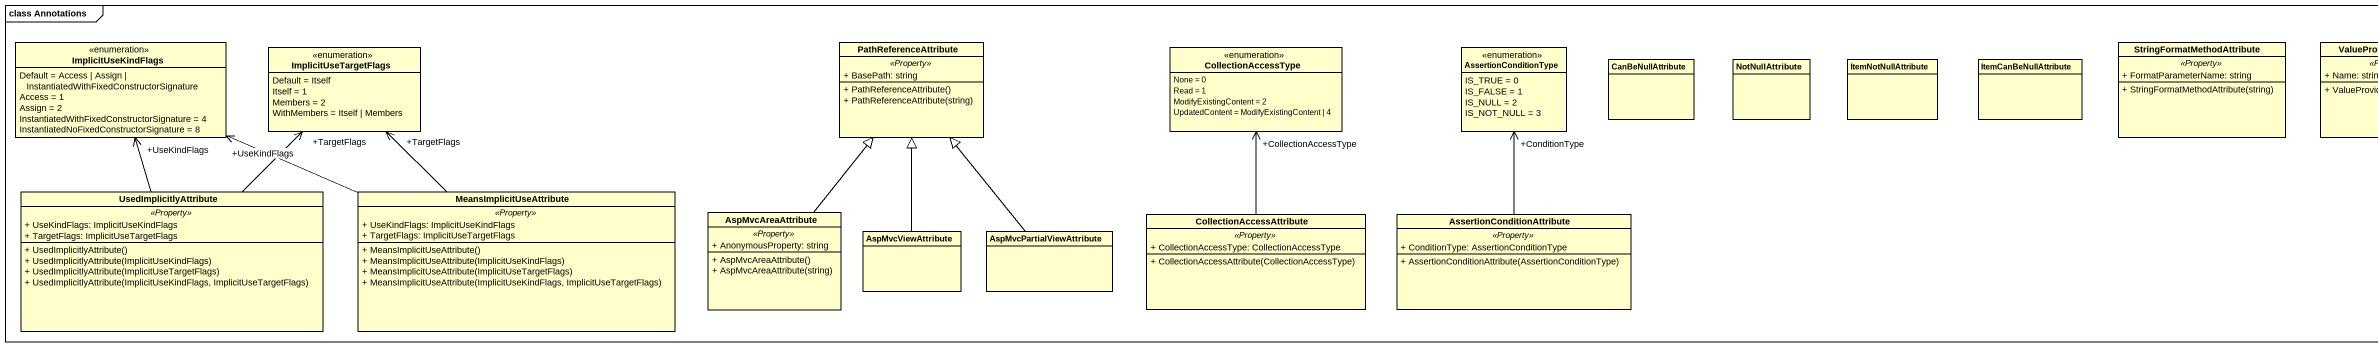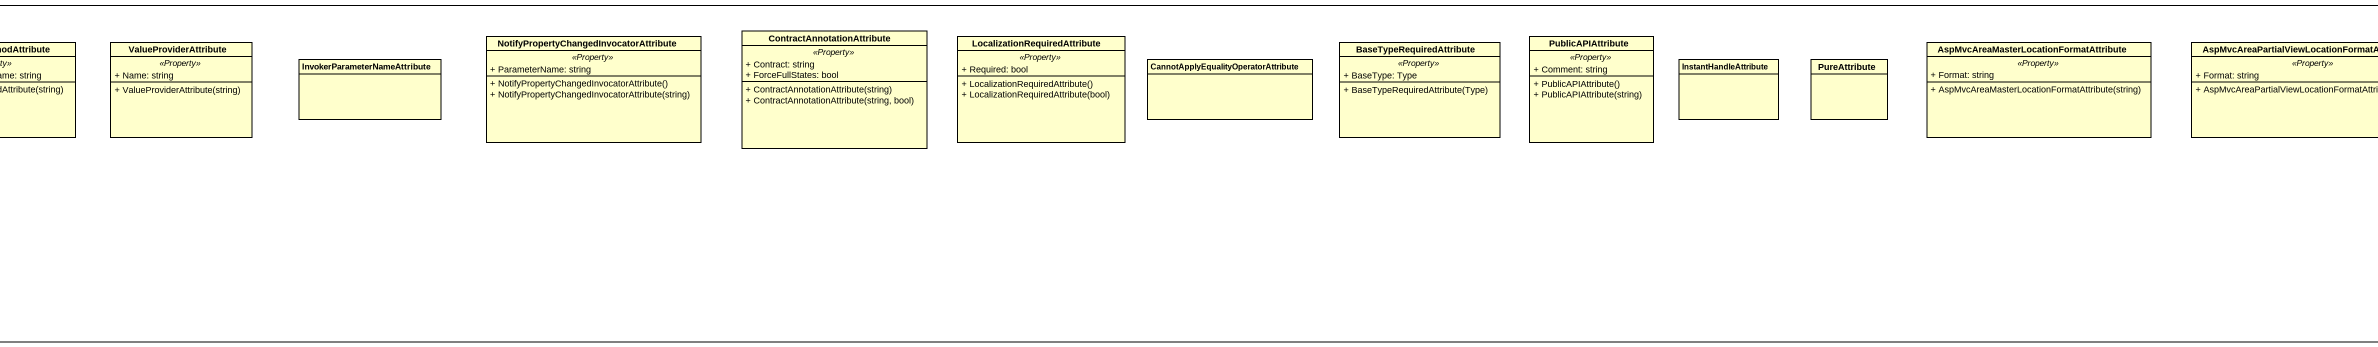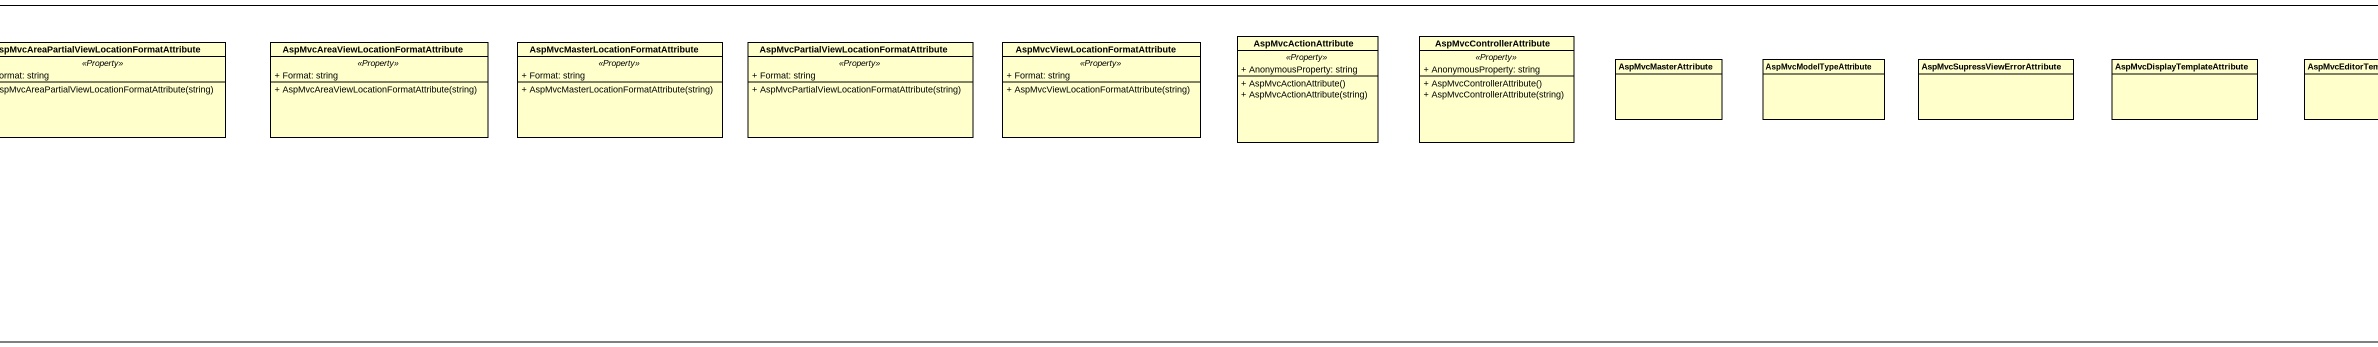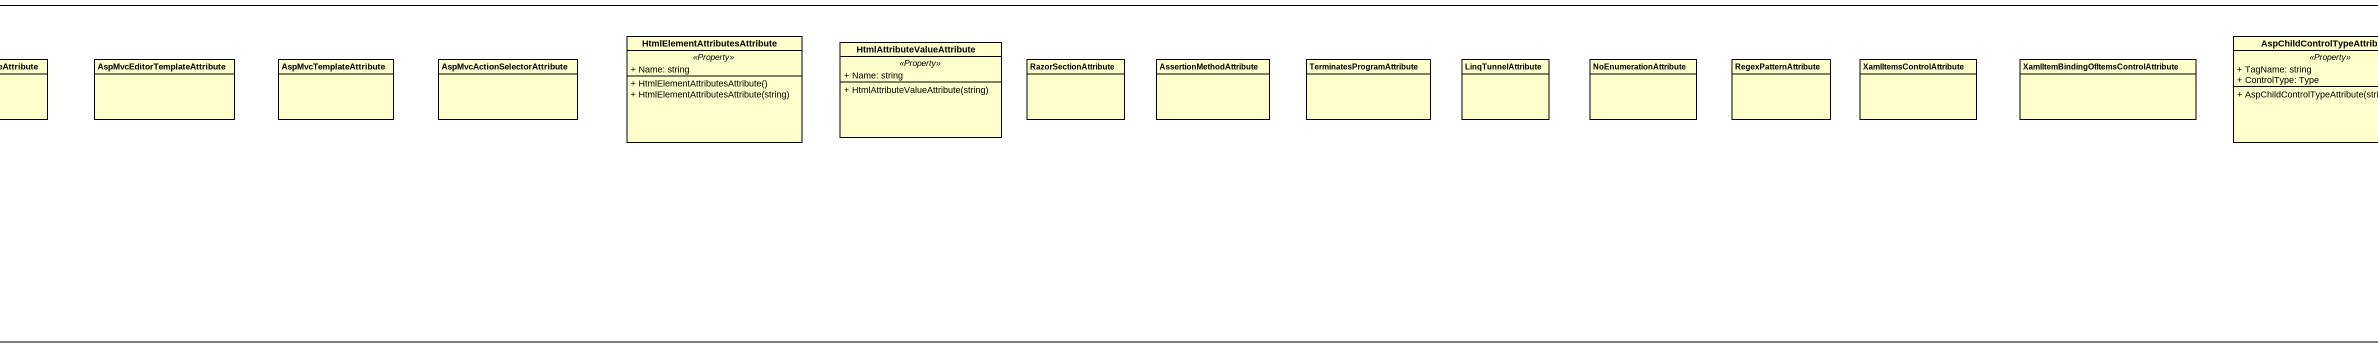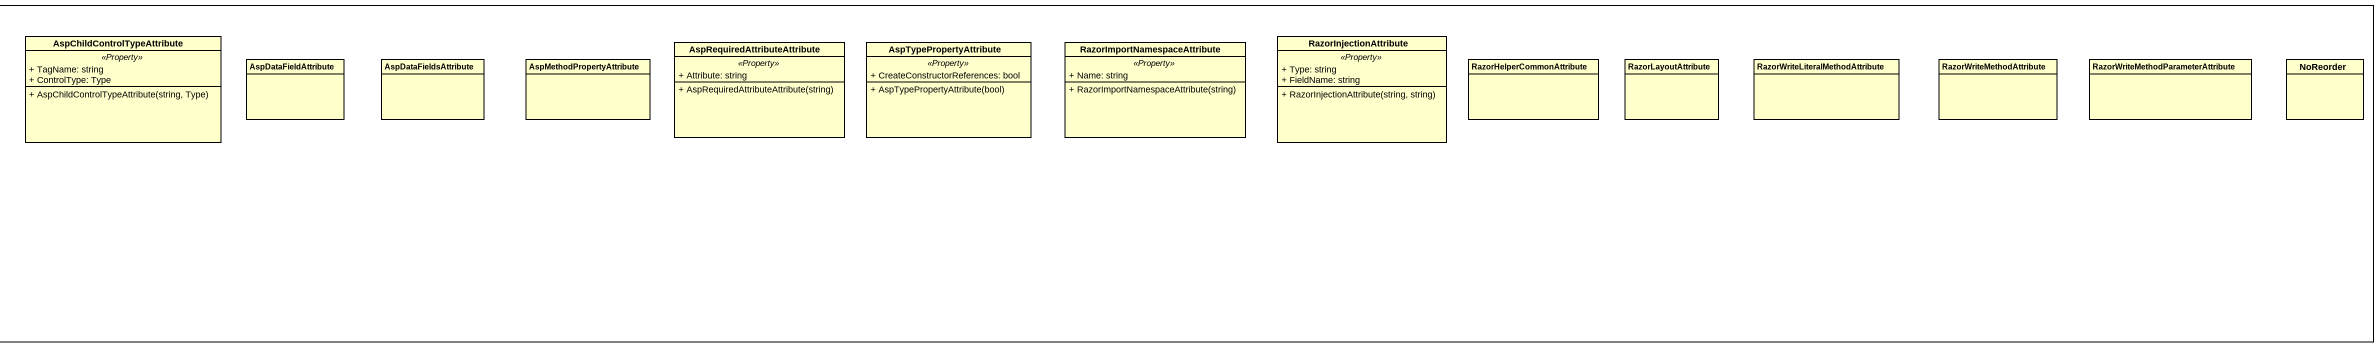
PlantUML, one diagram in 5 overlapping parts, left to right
@startuml
mainframe class Annotations
hide circle
hide empty members
skinparam classAttributeIconSize 0
enum ImplicitUseKindFlags {
  Default = Access | Assign | InstantiatedWithFixedConstructorSignature
  Access = 1
  Assign = 2
  InstantiatedWithFixedConstructorSignature = 4
  InstantiatedNoFixedConstructorSignature = 8
}
enum ImplicitUseTargetFlags {
  Default = Itself
  Itself = 1
  Members = 2
  WithMembers = Itself | Members
}
class PathReferenceAttribute {
  .. <<Property>> ..
  + BasePath: string
  --
  + PathReferenceAttribute()
  + PathReferenceAttribute(string)
}
enum CollectionAccessType {
  None = 0
  Read = 1
  ModifyExistingContent = 2
  UpdatedContent = ModifyExistingContent | 4
}
enum AssertionConditionType {
  IS_TRUE = 0
  IS_FALSE = 1
  IS_NULL = 2
  IS_NOT_NULL = 3
}
class CanBeNullAttribute
class NotNullAttribute
class ItemNotNullAttribute
class ItemCanBeNullAttribute
class StringFormatMethodAttribute {
  .. <<Property>> ..
  + FormatParameterName: string
  --
  + StringFormatMethodAttribute(string)
}
class ValueProviderAttribute {
  .. <<Property>> ..
  + Name: string
  --
  + ValueProviderAttribute(string)
}
class "InvokerParameterNameAttribute" as InvokerParameterNameAttribut
class "NotifyPropertyChangedInvocatorAttribute" as NotifyPropertyChangedInvocat {
  .. <<Property>> ..
  + ParameterName: string
  --
  + NotifyPropertyChangedInvocatorAttribute()
  + NotifyPropertyChangedInvocatorAttribute(string)
}
class ContractAnnotationAttribute {
  .. <<Property>> ..
  + Contract: string
  + ForceFullStates: bool
  --
  + ContractAnnotationAttribute(string)
  + ContractAnnotationAttribute(string, bool)
}
class "LocalizationRequiredAttribute" as LocalizationRequiredAttribut {
  .. <<Property>> ..
  + Required: bool
  --
  + LocalizationRequiredAttribute()
  + LocalizationRequiredAttribute(bool)
}
class "CannotApplyEqualityOperatorAttribute" as CannotApplyEqualityOperatorA
class BaseTypeRequiredAttribute {
  .. <<Property>> ..
  + BaseType: Type
  --
  + BaseTypeRequiredAttribute(Type)
}
class PublicAPIAttribute {
  .. <<Property>> ..
  + Comment: string
  --
  + PublicAPIAttribute()
  + PublicAPIAttribute(string)
}
class InstantHandleAttribute
class PureAttribute
class "AspMvcAreaMasterLocationFormatAttribute" as AspMvcAreaMasterLocationForm {
  .. <<Property>> ..
  + Format: string
  --
  + AspMvcAreaMasterLocationFormatAttribute(string)
}
class "AspMvcAreaPartialViewLocationFormatAttribute" as AspMvcAreaPartialViewLocatio {
  .. <<Property>> ..
  + Format: string
  --
  + AspMvcAreaPartialViewLocationFormatAttribute(string)
}
class "AspMvcAreaViewLocationFormatAttribute" as AspMvcAreaViewLocationFormat {
  .. <<Property>> ..
  + Format: string
  --
  + AspMvcAreaViewLocationFormatAttribute(string)
}
class "AspMvcMasterLocationFormatAttribute" as AspMvcMasterLocationFormatAt {
  .. <<Property>> ..
  + Format: string
  --
  + AspMvcMasterLocationFormatAttribute(string)
}
class "AspMvcPartialViewLocationFormatAttribute" as AspMvcPartialViewLocationFor {
  .. <<Property>> ..
  + Format: string
  --
  + AspMvcPartialViewLocationFormatAttribute(string)
}
class "AspMvcViewLocationFormatAttribute" as AspMvcViewLocationFormatAttr {
  .. <<Property>> ..
  + Format: string
  --
  + AspMvcViewLocationFormatAttribute(string)
}
class AspMvcActionAttribute {
  .. <<Property>> ..
  + AnonymousProperty: string
  --
  + AspMvcActionAttribute()
  + AspMvcActionAttribute(string)
}
class AspMvcControllerAttribute {
  .. <<Property>> ..
  + AnonymousProperty: string
  --
  + AspMvcControllerAttribute()
  + AspMvcControllerAttribute(string)
}
class AspMvcMasterAttribute
class AspMvcModelTypeAttribute
class "AspMvcSupressViewErrorAttribute" as AspMvcSupressViewErrorAttrib
class "AspMvcDisplayTemplateAttribute" as AspMvcDisplayTemplateAttribu
class "AspMvcEditorTemplateAttribute" as AspMvcEditorTemplateAttribut
class AspMvcTemplateAttribute
class "AspMvcActionSelectorAttribute" as AspMvcActionSelectorAttribut
class "HtmlElementAttributesAttribute" as HtmlElementAttributesAttribu {
  .. <<Property>> ..
  + Name: string
  --
  + HtmlElementAttributesAttribute()
  + HtmlElementAttributesAttribute(string)
}
class HtmlAttributeValueAttribute {
  .. <<Property>> ..
  + Name: string
  --
  + HtmlAttributeValueAttribute(string)
}
class RazorSectionAttribute
class AssertionMethodAttribute
class TerminatesProgramAttribute
class LinqTunnelAttribute
class NoEnumerationAttribute
class RegexPatternAttribute
class XamlItemsControlAttribute
class "XamlItemBindingOfItemsControlAttribute" as XamlItemBindingOfItemsContro
class AspChildControlTypeAttribute {
  .. <<Property>> ..
  + TagName: string
  + ControlType: Type
  --
  + AspChildControlTypeAttribute(string, Type)
}
class AspDataFieldAttribute
class AspDataFieldsAttribute
class AspMethodPropertyAttribute
class "AspRequiredAttributeAttribute" as AspRequiredAttributeAttribut {
  .. <<Property>> ..
  + Attribute: string
  --
  + AspRequiredAttributeAttribute(string)
}
class AspTypePropertyAttribute {
  .. <<Property>> ..
  + CreateConstructorReferences: bool
  --
  + AspTypePropertyAttribute(bool)
}
class "RazorImportNamespaceAttribute" as RazorImportNamespaceAttribut {
  .. <<Property>> ..
  + Name: string
  --
  + RazorImportNamespaceAttribute(string)
}
class RazorInjectionAttribute {
  .. <<Property>> ..
  + Type: string
  + FieldName: string
  --
  + RazorInjectionAttribute(string, string)
}
class RazorHelperCommonAttribute
class RazorLayoutAttribute
class "RazorWriteLiteralMethodAttribute" as RazorWriteLiteralMethodAttri
class RazorWriteMethodAttribute
class "RazorWriteMethodParameterAttribute" as RazorWriteMethodParameterAtt
class NoReorder
class UsedImplicitlyAttribute {
  .. <<Property>> ..
  + UseKindFlags: ImplicitUseKindFlags
  + TargetFlags: ImplicitUseTargetFlags
  --
  + UsedImplicitlyAttribute()
  + UsedImplicitlyAttribute(ImplicitUseKindFlags)
  + UsedImplicitlyAttribute(ImplicitUseTargetFlags)
  + UsedImplicitlyAttribute(ImplicitUseKindFlags, ImplicitUseTargetFlags)
}
class MeansImplicitUseAttribute {
  .. <<Property>> ..
  + UseKindFlags: ImplicitUseKindFlags
  + TargetFlags: ImplicitUseTargetFlags
  --
  + MeansImplicitUseAttribute()
  + MeansImplicitUseAttribute(ImplicitUseKindFlags)
  + MeansImplicitUseAttribute(ImplicitUseTargetFlags)
  + MeansImplicitUseAttribute(ImplicitUseKindFlags, ImplicitUseTargetFlags)
}
class AspMvcAreaAttribute {
  .. <<Property>> ..
  + AnonymousProperty: string
  --
  + AspMvcAreaAttribute()
  + AspMvcAreaAttribute(string)
}
class CollectionAccessAttribute {
  .. <<Property>> ..
  + CollectionAccessType: CollectionAccessType
  --
  + CollectionAccessAttribute(CollectionAccessType)
}
class AssertionConditionAttribute {
  .. <<Property>> ..
  + ConditionType: AssertionConditionType
  --
  + AssertionConditionAttribute(AssertionConditionType)
}
class AspMvcViewAttribute
class AspMvcPartialViewAttribute
UsedImplicitlyAttribute -up-> "+UseKindFlags" ImplicitUseKindFlags
UsedImplicitlyAttribute -up-> "+TargetFlags" ImplicitUseTargetFlags
MeansImplicitUseAttribute -left-> "+UseKindFlags" ImplicitUseKindFlags
MeansImplicitUseAttribute -up-> "+TargetFlags" ImplicitUseTargetFlags
AspMvcAreaAttribute -up-|> PathReferenceAttribute
CollectionAccessAttribute -up-> "+CollectionAccessType" CollectionAccessType
AssertionConditionAttribute -up-> "+ConditionType" AssertionConditionType
AspMvcViewAttribute -up-|> PathReferenceAttribute
AspMvcPartialViewAttribute -up-|> PathReferenceAttribute
@enduml
